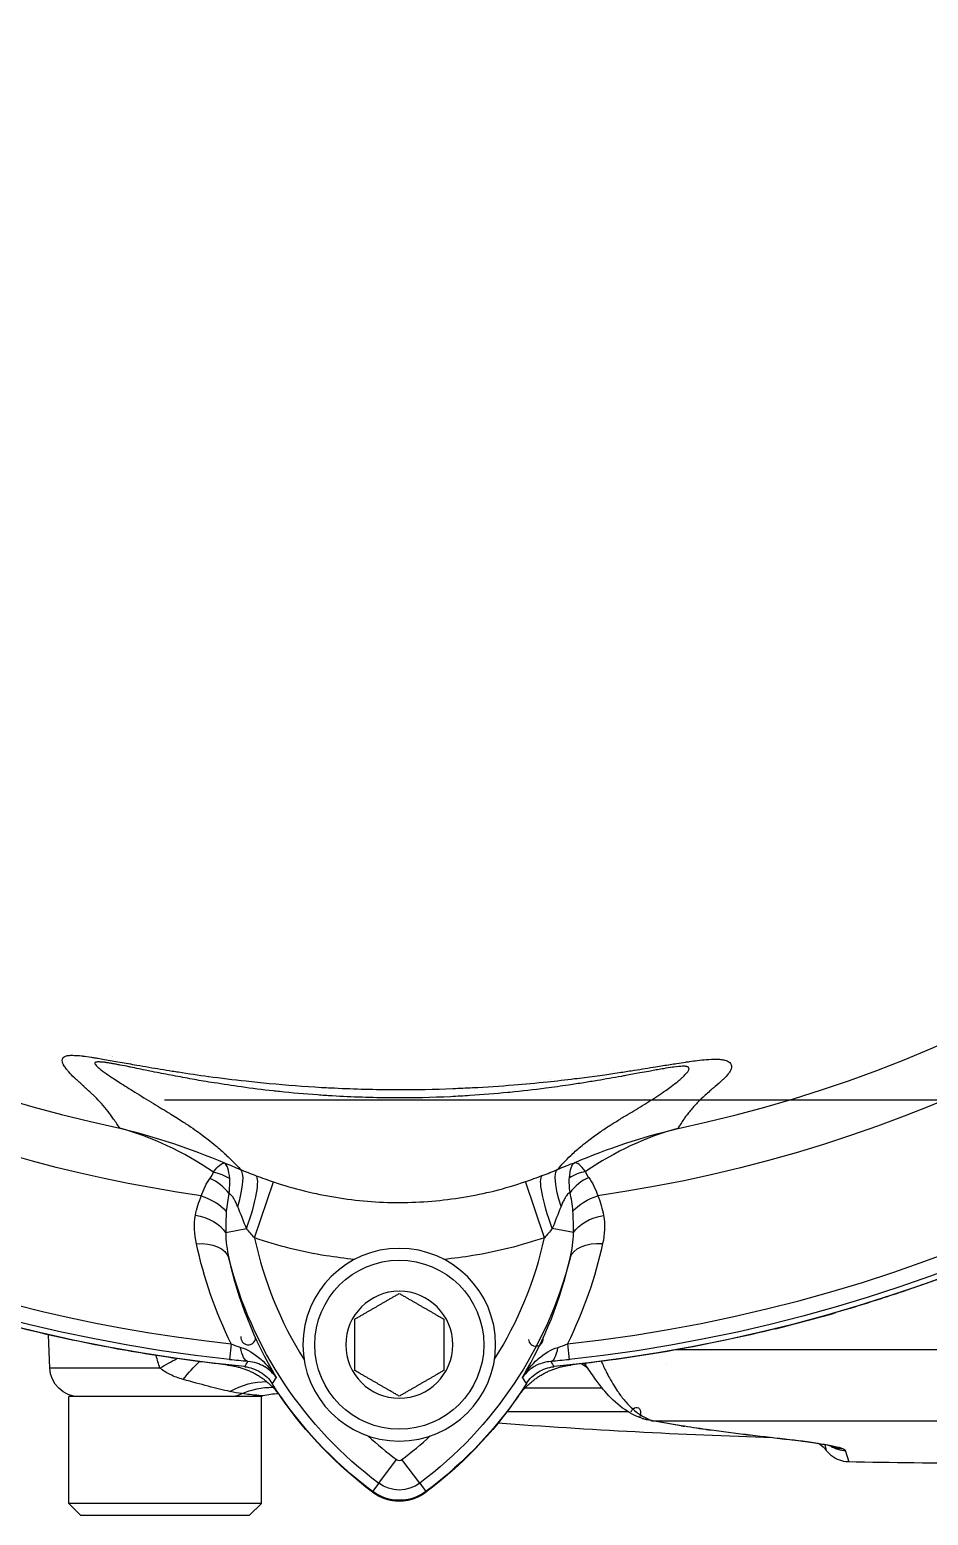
# Model space of a CAD drawing. Header units: millimetres. Extents: x 553637 to 584936, y 5008 to 53898.
# Drawn here: x 559978.5 to 560039.1, y 37616 to 37716.2 of the extents above; entities that cross this region are included whole.
import ezdxf

# ---------------------------------------------------------------- set-up
doc = ezdxf.new("R2010")
doc.units = ezdxf.units.MM
doc.header["$LTSCALE"] = 10
doc.header["$MEASUREMENT"] = 0
doc.layers.add('2', color=2, linetype='Continuous')

msp = doc.modelspace()

# ---------------------------------------------------------------- linework, layer by layer
at = {"layer": '2'}
msp.add_line((560047.56, 37643.99, 9.82), (559987.56, 37643.99, 9.82), dxfattribs=at)
at = {"layer": '2', "extrusion": (-1, 1.31047e-06, 1.33332e-29)}
for p, q in [((559993.65, 37634.69), (559994.92, 37638.47)), ((560013.2, 37634.71), (560011.92, 37638.49)), ((559991.7, 37635.06), (559993.1, 37635.32)), ((560015.16, 37635.05), (560013.73, 37635.32)), ((559979.83, 37625.92), (559979.75, 37628.16)), ((559992.07, 37627.54), (559991.96, 37626.48)), ((560014.75, 37627.54), (560014.87, 37626.48)), ((560066.7, 37627.14), (560022.08, 37627.14)), ((559987.26, 37625.92), (559979.83, 37625.92)), ((559994.11, 37623.99), (559981.11, 37623.99)), ((559981.11, 37616.79), (559981.11, 37623.99)), ((559994.11, 37616.79), (559994.11, 37623.99)), ((560017.12, 37624.55), (560011.87, 37624.55)), ((560010.7, 37622.99), (560018.81, 37622.99)), ((560020.61, 37622.35), (560064.6, 37622.35)), ((560023.94, 37621.81), (560023.94, 37621.81)), ((560032.11, 37620.74), (560032.22, 37620.36)), ((560033.76, 37619.58), (560033.52, 37620.36)), ((560002.03, 37618.15), (560003.23, 37619.75)), ((560004.79, 37618.15), (560003.59, 37619.75)), ((560002.03, 37618.15), (560001.61, 37617.59)), ((560004.79, 37618.15), (560005.2, 37617.59)), ((559994.11, 37616.79), (559981.11, 37616.79)), ((559981.91, 37615.99), (559981.11, 37616.79)), ((559981.91, 37615.99), (559993.31, 37615.99)), ((559993.31, 37615.99), (559994.11, 37616.79))]:
    msp.add_line(p, q, dxfattribs=at)
at = {"layer": '2', "extrusion": (3.3667e-22, 2.56909e-16, -1)}
for radius in [6.5, 3.61]:
    msp.add_circle((-560003.41, 37627.49), radius, dxfattribs=at)
at = {"layer": '2'}
msp.add_circle((560003.41, 37627.49), 5.7, dxfattribs=at)
for centre, radius, start, end in [((560003.41, 37731.49), 91.36, 101.9162, 258.0836), ((560003.41, 37731.49), 91.36, 281.878, 78.1218), ((560003.41, 37731.49), 104.56, 276.2287, 353.7751), ((560003.41, 37731.49), 104.56, 200.1521, 263.7751), ((560018.38, 37640), 25.3, 192.1333, 212.2334), ((559988.29, 37640.15), 25.5, 327.6578, 347.6869), ((560003.41, 37731.48), 106, 283.8639, 286.1361), ((559993.22, 37627.99), 0.5, 174.6504, 354.6504), ((560012.62, 37627.89), 0.5, 185.3547, 5.3547), ((560018.38, 37640), 25.3, 227.5579, 233.2015), ((559988.29, 37640.15), 25.5, 306.8698, 312.457), ((560003.41, 37619.99), 0.3, 233.13, 306.8698)]:
    msp.add_arc(centre, radius, start, end, dxfattribs=at)
at = {"layer": '2', "extrusion": (3.3667e-22, 2.56909e-16, -1)}
for centre, radius, start, end in [((-560003.41, 37731.49), 105.99, 275.6479, 354.351), ((-560003.41, 37731.49), 105.99, 185.6479, 264.351), ((-560003.41, 37731.49), 105.63, 276.2249, 353.7714), ((-560003.41, 37731.49), 105.63, 186.2249, 263.7714), ((-560003.41, 37731.49), 94.9, 188.0915, 261.884), ((-560003.41, 37731.49), 94.9, 278.0915, 341.1672), ((-560018.38, 37640), 27.3, 306.8037, 345.8341), ((-559988.29, 37640.15), 27.5, 194.3449, 233.1302), ((-560029.81, 37632.96), 4.5, 226.9722, 227.1597), ((-560029.81, 37632.96), 4.5, 282.8403, 283.0287), ((-559981.83, 37625.99), 2, 270.0001, 358.0001), ((-560018.38, 37640), 27.99, 306.8053, 327.2755), ((-559988.29, 37640.15), 28.2, 212.7999, 233.1302), ((-560042.61, 38060.63), 439.64, 271.8257, 274.2449), ((-560030.63, 37619.15), 2, 123.9348, 142.5477), ((-560042.61, 38028.58), 409.09, 268.7485, 271.2516), ((-560003.41, 37619.99), 2.3, 233.1302, 306.87), ((-560003.41, 37619.99), 2.99, 233.1302, 306.87)]:
    msp.add_arc(centre, radius, start, end, dxfattribs=at)
for centre, major_axis, ratio, start_param, end_param in [((559990.6, 37637.12), (-2.4, 0.71), 0.810051, 1.446094, 1.924912), ((560015.7, 37635.66), (-1.57, 3.68), 0.221611, -1.156846, -0.052714), ((560014.5, 37635.18), (-1.42, 3.74), 0.168615, -1.467827, -0.059072), ((559989.82, 37635.93), (-2.32, 0.94), 0.6313, 1.41416, 2.250939), ((560017.03, 37635.94), (-2.32, -0.93), 0.631919, 0.889402, 1.723254), ((559989.43, 37634.64), (-2.46, 0.44), 0.64256, 1.548457, 2.609814), ((560017.42, 37634.62), (-2.46, -0.42), 0.642659, 0.526226, 1.587579), ((559989.49, 37632.71), (-2.44, -0.55), 0.617656, 1.799084, 3.097202), ((560017.35, 37632.72), (-2.44, 0.55), 0.61716, 0.044369, 1.340389), ((559993.48, 37629.34), (-0.26, -2.99), 0.275932, 0.036317, 0.800399), ((559987.03, 37625.74), (-4.44, -2.5), 0.008339, 1.627164, 1.888203), ((559989.58, 37623.01), (-2.69, -4.33), 0.359614, 1.852564, 2.200678), ((560000.73, 37625.15), (8.91, -0.97), 0.000014, 3.112108, 3.140353), ((560011.78, 37625.77), (-3.21, -0.35), 0.000022, -3.138682, -3.092637), ((560017.64, 37627.21), (-1.61, -1.19), 0.291561, 0, 0.331121), ((559993.81, 37620.13), (-3.12, -4.04), 0.87386, 2.019779, 2.558638), ((559992.1, 37625.99), (0, -2), 0.776204, 5.827424, 6.283185), ((559994.52, 37619.61), (-2.89, -4.2), 0.943611, 2.147553, 2.583501), ((560013.38, 37635.1), (16.86, -17.51), 0.864578, 1.385326, 1.756266), ((559999.36, 37621.92), (-3.97, 2.09), 0.021488, -0.043382, -0.040792), ((559993.44, 37635.1), (-16.86, -17.51), 0.864578, -1.756266, -1.385326), ((560007.43, 37621.91), (3.99, 2.1), 0.021433, 0.040673, 0.044184), ((560019.33, 37622.78), (-0.159, -0.474), 0.678254, 1.75584, 4.897433), ((560029.88, 37620.58), (-3.64, 0.24), 0.111541, -3.421167, -3.183985), ((560003.92, 37620.33), (-1.86, 2.35), 0.133039, 3.141596, 3.148252)]:
    msp.add_ellipse(centre, major_axis=major_axis, ratio=ratio, start_param=start_param, end_param=end_param, dxfattribs=at)
at = {"layer": '2'}
for centre, major_axis, ratio, start_param, end_param in [((559991.07, 37635.66), (-1.57, -3.68), 0.237822, 1.98859, 3.088358), ((560016.24, 37637.15), (-2.39, -0.72), 0.813327, -1.699688, -1.229841), ((559990.39, 37636.81), (-1.79, 1.74), 0.69597, 4.517015, 5.186106), ((559992.3, 37635.17), (-1.41, -3.74), 0.17634, 1.67724, 3.083531), ((559911.87, 37732.98), (-112.65, 85.87), 0.396405, 2.880715, 2.899209), ((560016.45, 37636.85), (-1.78, -1.76), 0.698392, -2.053067, -1.393924), ((560013.34, 37629.34), (-0.26, 2.99), 0.276748, 3.177919, 3.941499), ((560020.72, 37624.34), (0.34, 1.97), 0.737239, 6.023578, 6.024808), ((560020.44, 37624.41), (-0.64, -1.9), 0.678253, 0, 0.301748), ((560020.72, 37624.34), (0.34, 1.97), 0.737239, 3.141593, 3.298035), ((560022.76, 37623.99), (0.32, 1.97), 0.744152, 3.141593, 3.291138), ((560024.39, 37623.75), (0.27, 1.98), 0.682034, 3.141593, 3.272403), ((560029.63, 37623.11), (0.22, 1.99), 0.687067, 3.141593, 3.256367), ((560033.57, 37622.35), (-1.91, -0.59), 0.997905, 0.717961, 1.251218), ((560033.44, 37622.46), (-0.84, -1.81), 0.98699, 0.028233, 0.418273), ((560002.9, 37620.33), (-1.86, -2.35), 0.133014, 0, 0.006658)]:
    msp.add_ellipse(centre, major_axis=major_axis, ratio=ratio, start_param=start_param, end_param=end_param, dxfattribs=at)
for points, degree, knots in [([(560108.74, 37719.56), (560107.13, 37705.36), (560103.13, 37691.42), (560096.79, 37678.3), (560082.09, 37657.72), (560062.22, 37642.33), (560052.95, 37636.86), (560043.09, 37632.62), (560032.87, 37629.66)], 5, [-0.9996129, -0.9996129, -0.9996129, -0.9996129, -0.9996129, -0.9996129, -0.5, -0.5, -0.5, -0.1279723, -0.1279723, -0.1279723, -0.1279723, -0.1279723, -0.1279723]), ([(559984.55, 37642.1), (559984.42, 37642.3), (559984.29, 37642.5), (559984.14, 37642.71), (559984.08, 37642.8), (559984.02, 37642.88), (559983.95, 37642.97), (559983.89, 37643.05), (559983.82, 37643.14), (559983.76, 37643.23), (559983.62, 37643.4), (559983.47, 37643.58), (559983.31, 37643.76), (559983.27, 37643.8), (559983.23, 37643.84), (559983.2, 37643.88), (559983.07, 37644.03), (559982.93, 37644.17), (559982.77, 37644.32), (559982.76, 37644.33), (559982.74, 37644.35), (559982.72, 37644.37), (559982.55, 37644.53), (559982.36, 37644.7), (559982.17, 37644.87), (559982.16, 37644.88), (559982.15, 37644.89), (559982.14, 37644.9), (559981.96, 37645.06), (559981.78, 37645.23), (559981.61, 37645.39), (559981.57, 37645.42), (559981.53, 37645.46), (559981.49, 37645.49), (559981.35, 37645.63), (559981.22, 37645.76), (559981.11, 37645.89), (559981.06, 37645.95), (559981.01, 37646.01), (559980.96, 37646.07), (559980.89, 37646.16), (559980.83, 37646.25), (559980.78, 37646.33), (559980.78, 37646.34), (559980.78, 37646.35), (559980.77, 37646.35), (559980.73, 37646.43), (559980.7, 37646.51), (559980.68, 37646.58), (559980.67, 37646.64), (559980.67, 37646.7), (559980.68, 37646.75), (559980.68, 37646.77), (559980.69, 37646.78), (559980.7, 37646.79), (559980.72, 37646.84), (559980.75, 37646.88), (559980.8, 37646.91), (559980.83, 37646.93), (559980.86, 37646.94), (559980.9, 37646.96), (559980.96, 37646.98), (559981.04, 37647), (559981.15, 37647.01), (559981.24, 37647.01), (559981.34, 37647.02), (559981.47, 37647.01), (559981.48, 37647.01), (559981.49, 37647.01), (559981.5, 37647.01), (559981.63, 37647.01), (559981.78, 37646.99), (559981.96, 37646.98), (559981.99, 37646.97), (559982.02, 37646.97), (559982.06, 37646.96), (559982.23, 37646.94), (559982.43, 37646.92), (559982.65, 37646.88), (559982.69, 37646.88), (559982.74, 37646.87), (559982.79, 37646.86), (559982.88, 37646.85), (559982.97, 37646.83), (559983.07, 37646.82), (559983.22, 37646.79), (559983.37, 37646.77), (559983.53, 37646.74), (559983.85, 37646.68), (559984.2, 37646.62), (559984.57, 37646.56), (559984.57, 37646.56), (559984.57, 37646.56), (559984.57, 37646.55), (559984.94, 37646.49), (559985.32, 37646.42), (559985.71, 37646.35), (559985.98, 37646.31), (559986.25, 37646.26), (559986.52, 37646.21), (559987.04, 37646.12), (559987.56, 37646.04), (559988.09, 37645.95), (559988.23, 37645.93), (559988.37, 37645.91), (559988.52, 37645.89), (559989.18, 37645.78), (559989.86, 37645.68), (559990.54, 37645.59), (559990.54, 37645.59), (559990.55, 37645.59), (559990.55, 37645.59), (559991.38, 37645.48), (559992.22, 37645.37), (559993.07, 37645.28), (559993.59, 37645.22), (559994.12, 37645.17), (559994.64, 37645.12), (559995.81, 37645.01), (559996.99, 37644.92), (559998.16, 37644.85), (559998.37, 37644.84), (559998.57, 37644.83), (559998.78, 37644.82), (560000.16, 37644.75), (560001.53, 37644.71), (560002.91, 37644.7), (560003.03, 37644.7), (560003.15, 37644.7), (560003.27, 37644.7), (560004.52, 37644.7), (560005.78, 37644.72), (560007.03, 37644.77), (560007.47, 37644.79), (560007.91, 37644.81), (560008.35, 37644.83), (560009.28, 37644.88), (560010.21, 37644.94), (560011.14, 37645.02), (560011.89, 37645.08), (560012.65, 37645.15), (560013.4, 37645.23), (560014.01, 37645.29), (560014.63, 37645.36), (560015.24, 37645.44), (560015.46, 37645.46), (560015.69, 37645.49), (560015.91, 37645.52), (560016.37, 37645.58), (560016.82, 37645.64), (560017.27, 37645.7), (560017.64, 37645.76), (560018.01, 37645.81), (560018.37, 37645.87), (560018.68, 37645.91), (560018.98, 37645.96), (560019.28, 37646.01), (560019.77, 37646.08), (560020.25, 37646.16), (560020.71, 37646.24), (560020.88, 37646.26), (560021.05, 37646.29), (560021.21, 37646.32), (560021.53, 37646.37), (560021.83, 37646.42), (560022.12, 37646.46), (560022.34, 37646.5), (560022.54, 37646.53), (560022.73, 37646.56), (560022.82, 37646.57), (560022.9, 37646.58), (560022.98, 37646.59), (560023.17, 37646.62), (560023.34, 37646.64), (560023.5, 37646.66), (560023.73, 37646.69), (560023.93, 37646.71), (560024.11, 37646.73), (560024.18, 37646.73), (560024.24, 37646.74), (560024.3, 37646.74), (560024.56, 37646.76), (560024.75, 37646.76), (560024.91, 37646.75), (560024.98, 37646.75), (560025.04, 37646.74), (560025.09, 37646.74), (560025.2, 37646.72), (560025.29, 37646.71), (560025.37, 37646.68), (560025.43, 37646.67), (560025.48, 37646.65), (560025.52, 37646.63), (560025.57, 37646.61), (560025.61, 37646.59), (560025.64, 37646.57), (560025.68, 37646.54), (560025.72, 37646.51), (560025.75, 37646.47), (560025.8, 37646.4), (560025.82, 37646.33), (560025.82, 37646.25), (560025.82, 37646.18), (560025.81, 37646.11), (560025.78, 37646.04), (560025.75, 37645.97), (560025.71, 37645.9), (560025.66, 37645.83), (560025.59, 37645.73), (560025.49, 37645.62), (560025.38, 37645.5), (560025.33, 37645.45), (560025.28, 37645.4), (560025.22, 37645.35), (560025.07, 37645.21), (560024.9, 37645.06), (560024.72, 37644.91), (560024.69, 37644.88), (560024.67, 37644.86), (560024.64, 37644.84), (560024.55, 37644.76), (560024.46, 37644.68), (560024.37, 37644.61), (560024.26, 37644.51), (560024.15, 37644.42), (560024.05, 37644.33), (560024.05, 37644.32), (560024.04, 37644.32), (560024.03, 37644.31), (560023.86, 37644.15), (560023.7, 37644), (560023.55, 37643.85), (560023.52, 37643.81), (560023.49, 37643.78), (560023.46, 37643.75), (560023.28, 37643.57), (560023.13, 37643.39), (560022.99, 37643.21), (560022.91, 37643.12), (560022.84, 37643.03), (560022.77, 37642.94), (560022.71, 37642.86), (560022.66, 37642.78), (560022.6, 37642.7), (560022.46, 37642.49), (560022.33, 37642.29), (560022.21, 37642.08)], 3, [0, 0, 0, 0, 0.0073551, 0.0073551, 0.0073551, 0.010394, 0.010394, 0.010394, 0.013396, 0.013396, 0.013396, 0.0194312, 0.0194312, 0.0194312, 0.0207879, 0.0207879, 0.0207879, 0.0254574, 0.0254574, 0.0254574, 0.0259849, 0.0259849, 0.0259849, 0.0311819, 0.0311819, 0.0311819, 0.0314695, 0.0314695, 0.0314695, 0.0363788, 0.0363788, 0.0363788, 0.0374781, 0.0374781, 0.0374781, 0.0415758, 0.0415758, 0.0415758, 0.0435015, 0.0435015, 0.0435015, 0.0465214, 0.0465214, 0.0465214, 0.0467728, 0.0467728, 0.0467728, 0.0495477, 0.0495477, 0.0495477, 0.0519698, 0.0519698, 0.0519698, 0.0525741, 0.0525741, 0.0525741, 0.0545682, 0.0545682, 0.0545682, 0.0555941, 0.0555941, 0.0555941, 0.0571667, 0.0571667, 0.0571667, 0.058466, 0.058466, 0.058466, 0.0585631, 0.0585631, 0.0585631, 0.0597652, 0.0597652, 0.0597652, 0.0599771, 0.0599771, 0.0599771, 0.0610645, 0.0610645, 0.0610645, 0.061284, 0.061284, 0.061284, 0.0617141, 0.0617141, 0.0617141, 0.0623637, 0.0623637, 0.0623637, 0.0636522, 0.0636522, 0.0636522, 0.063663, 0.063663, 0.063663, 0.0649622, 0.0649622, 0.0649622, 0.0658562, 0.0658562, 0.0658562, 0.0675607, 0.0675607, 0.0675607, 0.0680166, 0.0680166, 0.0680166, 0.0701483, 0.0701483, 0.0701483, 0.0701592, 0.0701592, 0.0701592, 0.0727577, 0.0727577, 0.0727577, 0.0743701, 0.0743701, 0.0743701, 0.0779546, 0.0779546, 0.0779546, 0.0785782, 0.0785782, 0.0785782, 0.0827837, 0.0827837, 0.0827837, 0.0831516, 0.0831516, 0.0831516, 0.0869947, 0.0869947, 0.0869947, 0.0883486, 0.0883486, 0.0883486, 0.091215, 0.091215, 0.091215, 0.0935456, 0.0935456, 0.0935456, 0.0954408, 0.0954408, 0.0954408, 0.096144, 0.096144, 0.096144, 0.0975681, 0.0975681, 0.0975681, 0.0987425, 0.0987425, 0.0987425, 0.0997244, 0.0997244, 0.0997244, 0.101341, 0.101341, 0.101341, 0.1019302, 0.1019302, 0.1019302, 0.1030834, 0.1030834, 0.1030834, 0.1039395, 0.1039395, 0.1039395, 0.1043182, 0.1043182, 0.1043182, 0.1052388, 0.1052388, 0.1052388, 0.106538, 0.106538, 0.106538, 0.1070452, 0.1070452, 0.1070452, 0.1091365, 0.1091365, 0.1091365, 0.1100122, 0.1100122, 0.1100122, 0.111735, 0.111735, 0.111735, 0.1130497, 0.1130497, 0.1130497, 0.1143335, 0.1143335, 0.1143335, 0.1161082, 0.1161082, 0.1161082, 0.1195304, 0.1195304, 0.1195304, 0.1222454, 0.1222454, 0.1222454, 0.1247274, 0.1247274, 0.1247274, 0.1283459, 0.1283459, 0.1283459, 0.1299244, 0.1299244, 0.1299244, 0.1344207, 0.1344207, 0.1344207, 0.1351214, 0.1351214, 0.1351214, 0.137456, 0.137456, 0.137456, 0.1403183, 0.1403183, 0.1403183, 0.1404934, 0.1404934, 0.1404934, 0.1455153, 0.1455153, 0.1455153, 0.1465796, 0.1465796, 0.1465796, 0.1526784, 0.1526784, 0.1526784, 0.1559093, 0.1559093, 0.1559093, 0.158787, 0.158787, 0.158787, 0.1663032, 0.1663032, 0.1663032, 0.1663032]), ([(560014.09, 37639.31), (560014.35, 37639.62), (560014.64, 37639.93), (560014.98, 37640.26), (560015, 37640.28), (560015.02, 37640.29), (560015.04, 37640.31), (560015.25, 37640.51), (560015.48, 37640.71), (560015.74, 37640.92), (560015.88, 37641.04), (560016.04, 37641.16), (560016.2, 37641.29), (560016.32, 37641.38), (560016.45, 37641.48), (560016.59, 37641.58), (560016.71, 37641.67), (560016.84, 37641.76), (560016.97, 37641.85), (560017.18, 37641.99), (560017.4, 37642.14), (560017.63, 37642.29), (560017.72, 37642.34), (560017.8, 37642.4), (560017.89, 37642.45), (560018, 37642.52), (560018.12, 37642.59), (560018.23, 37642.67), (560018.44, 37642.79), (560018.65, 37642.92), (560018.87, 37643.05), (560018.9, 37643.07), (560018.93, 37643.09), (560018.96, 37643.1), (560019.33, 37643.33), (560019.73, 37643.57), (560020.12, 37643.81), (560020.14, 37643.82), (560020.16, 37643.83), (560020.18, 37643.85), (560020.54, 37644.07), (560020.91, 37644.31), (560021.24, 37644.54), (560021.29, 37644.57), (560021.34, 37644.61), (560021.39, 37644.64), (560021.51, 37644.73), (560021.63, 37644.82), (560021.75, 37644.9), (560021.91, 37645.02), (560022.06, 37645.14), (560022.2, 37645.25), (560022.27, 37645.31), (560022.33, 37645.37), (560022.4, 37645.42), (560022.46, 37645.48), (560022.53, 37645.53), (560022.58, 37645.59), (560022.65, 37645.65), (560022.71, 37645.72), (560022.77, 37645.78), (560022.8, 37645.82), (560022.84, 37645.86), (560022.87, 37645.9), (560022.91, 37645.96), (560022.94, 37646.02), (560022.95, 37646.08), (560022.96, 37646.1), (560022.96, 37646.13), (560022.95, 37646.15), (560022.94, 37646.17), (560022.93, 37646.19), (560022.91, 37646.2), (560022.9, 37646.22), (560022.87, 37646.23), (560022.84, 37646.24), (560022.82, 37646.25), (560022.8, 37646.25), (560022.77, 37646.26), (560022.75, 37646.26), (560022.73, 37646.26), (560022.71, 37646.26), (560022.69, 37646.27), (560022.66, 37646.27), (560022.63, 37646.27), (560022.59, 37646.27), (560022.56, 37646.27), (560022.52, 37646.27), (560022.37, 37646.27), (560022.18, 37646.25), (560021.93, 37646.22), (560021.9, 37646.21), (560021.88, 37646.21), (560021.85, 37646.21), (560021.67, 37646.18), (560021.46, 37646.15), (560021.24, 37646.11), (560021.11, 37646.09), (560020.97, 37646.07), (560020.83, 37646.04), (560020.71, 37646.02), (560020.58, 37646), (560020.45, 37645.97), (560020.38, 37645.96), (560020.32, 37645.95), (560020.25, 37645.93), (560020.05, 37645.9), (560019.84, 37645.86), (560019.64, 37645.82), (560019.32, 37645.76), (560019, 37645.7), (560018.68, 37645.65), (560018.59, 37645.63), (560018.49, 37645.61), (560018.39, 37645.59), (560017.86, 37645.5), (560017.32, 37645.4), (560016.78, 37645.31), (560016.47, 37645.26), (560016.16, 37645.21), (560015.85, 37645.16), (560015.51, 37645.11), (560015.17, 37645.05), (560014.83, 37645), (560014.32, 37644.93), (560013.81, 37644.86), (560013.3, 37644.79), (560012.49, 37644.69), (560011.68, 37644.59), (560010.87, 37644.51), (560010.83, 37644.51), (560010.78, 37644.51), (560010.74, 37644.5), (560009.89, 37644.42), (560009.03, 37644.35), (560008.18, 37644.29), (560007.75, 37644.27), (560007.32, 37644.24), (560006.89, 37644.22), (560005.61, 37644.16), (560004.33, 37644.13), (560003.04, 37644.14), (560002.99, 37644.14), (560002.95, 37644.14), (560002.9, 37644.14), (560001.56, 37644.15), (560000.23, 37644.19), (559998.89, 37644.27), (559998.56, 37644.29), (559998.23, 37644.31), (559997.89, 37644.34), (559997.04, 37644.4), (559996.18, 37644.47), (559995.32, 37644.57), (559995.18, 37644.58), (559995.03, 37644.6), (559994.89, 37644.61), (559994.17, 37644.69), (559993.47, 37644.78), (559992.76, 37644.88), (559992.14, 37644.97), (559991.53, 37645.06), (559990.92, 37645.16), (559990.68, 37645.19), (559990.44, 37645.23), (559990.2, 37645.27), (559989.79, 37645.34), (559989.38, 37645.42), (559988.97, 37645.49), (559988.53, 37645.57), (559988.1, 37645.65), (559987.67, 37645.73), (559987.47, 37645.77), (559987.27, 37645.81), (559987.07, 37645.85), (559986.85, 37645.9), (559986.63, 37645.94), (559986.41, 37645.98), (559986.03, 37646.06), (559985.64, 37646.14), (559985.27, 37646.22), (559985.23, 37646.22), (559985.2, 37646.23), (559985.17, 37646.24), (559984.97, 37646.28), (559984.77, 37646.32), (559984.58, 37646.35), (559984.48, 37646.37), (559984.39, 37646.39), (559984.3, 37646.41), (559984.21, 37646.42), (559984.12, 37646.44), (559984.04, 37646.45), (559983.95, 37646.47), (559983.87, 37646.48), (559983.8, 37646.5), (559983.78, 37646.5), (559983.77, 37646.5), (559983.75, 37646.5), (559983.67, 37646.52), (559983.59, 37646.53), (559983.52, 37646.54), (559983.42, 37646.55), (559983.33, 37646.56), (559983.25, 37646.56), (559983.25, 37646.56), (559983.24, 37646.56), (559983.24, 37646.56), (559983.2, 37646.57), (559983.16, 37646.57), (559983.13, 37646.57), (559983.1, 37646.57), (559983.08, 37646.57), (559983.06, 37646.57), (559983.01, 37646.56), (559982.98, 37646.56), (559982.95, 37646.55), (559982.94, 37646.55), (559982.93, 37646.54), (559982.92, 37646.54), (559982.87, 37646.52), (559982.87, 37646.48), (559982.88, 37646.44), (559982.89, 37646.4), (559982.92, 37646.37), (559982.96, 37646.33), (559983.01, 37646.27), (559983.08, 37646.2), (559983.16, 37646.14), (559983.22, 37646.08), (559983.29, 37646.03), (559983.37, 37645.97), (559983.45, 37645.91), (559983.54, 37645.85), (559983.64, 37645.78), (559983.74, 37645.71), (559983.84, 37645.64), (559983.95, 37645.56), (559984.03, 37645.51), (559984.11, 37645.46), (559984.2, 37645.4), (559984.33, 37645.31), (559984.47, 37645.22), (559984.61, 37645.13), (559984.67, 37645.09), (559984.73, 37645.05), (559984.8, 37645.02), (559984.96, 37644.91), (559985.13, 37644.8), (559985.3, 37644.7), (559985.34, 37644.67), (559985.37, 37644.65), (559985.41, 37644.63), (559985.82, 37644.37), (559986.24, 37644.12), (559986.64, 37643.87), (559986.66, 37643.86), (559986.67, 37643.86), (559986.68, 37643.85), (559987.07, 37643.61), (559987.45, 37643.38), (559987.81, 37643.16), (559987.87, 37643.12), (559987.93, 37643.08), (559988, 37643.04), (559988.3, 37642.86), (559988.58, 37642.68), (559988.85, 37642.51), (559988.96, 37642.43), (559989.07, 37642.36), (559989.18, 37642.29), (559989.38, 37642.15), (559989.57, 37642.02), (559989.74, 37641.9), (559989.9, 37641.79), (559990.04, 37641.69), (559990.18, 37641.58), (559990.29, 37641.5), (559990.41, 37641.41), (559990.51, 37641.33), (559990.69, 37641.19), (559990.85, 37641.06), (559991.01, 37640.93), (559991.26, 37640.72), (559991.49, 37640.52), (559991.7, 37640.32), (559991.71, 37640.31), (559991.73, 37640.29), (559991.74, 37640.28), (559992.1, 37639.94), (559992.4, 37639.63), (559992.69, 37639.32)], 3, [0.0018479, 0.0018479, 0.0018479, 0.0018479, 0.0121133, 0.0121133, 0.0121133, 0.0127031, 0.0127031, 0.0127031, 0.0188736, 0.0188736, 0.0188736, 0.0223787, 0.0223787, 0.0223787, 0.0250709, 0.0250709, 0.0250709, 0.0275114, 0.0275114, 0.0275114, 0.0312918, 0.0312918, 0.0312918, 0.0326441, 0.0326441, 0.0326441, 0.0343812, 0.0343812, 0.0343812, 0.0373916, 0.0373916, 0.0373916, 0.0377768, 0.0377768, 0.0377768, 0.0429096, 0.0429096, 0.0429096, 0.0431809, 0.0431809, 0.0431809, 0.0480423, 0.0480423, 0.0480423, 0.0487612, 0.0487612, 0.0487612, 0.0506086, 0.0506086, 0.0506086, 0.053175, 0.053175, 0.053175, 0.0544226, 0.0544226, 0.0544226, 0.0557413, 0.0557413, 0.0557413, 0.0572514, 0.0572514, 0.0572514, 0.0583077, 0.0583077, 0.0583077, 0.060004, 0.060004, 0.060004, 0.060874, 0.060874, 0.060874, 0.0615156, 0.0615156, 0.0615156, 0.0621572, 0.0621572, 0.0621572, 0.0625398, 0.0625398, 0.0625398, 0.0627988, 0.0627988, 0.0627988, 0.0631196, 0.0631196, 0.0631196, 0.0634404, 0.0634404, 0.0634404, 0.0646123, 0.0646123, 0.0646123, 0.0647236, 0.0647236, 0.0647236, 0.0655306, 0.0655306, 0.0655306, 0.0660067, 0.0660067, 0.0660067, 0.0664281, 0.0664281, 0.0664281, 0.0666483, 0.0666483, 0.0666483, 0.0672899, 0.0672899, 0.0672899, 0.068274, 0.068274, 0.068274, 0.0685731, 0.0685731, 0.0685731, 0.0701996, 0.0701996, 0.0701996, 0.0711395, 0.0711395, 0.0711395, 0.0721654, 0.0721654, 0.0721654, 0.0737058, 0.0737058, 0.0737058, 0.0761381, 0.0761381, 0.0761381, 0.0762722, 0.0762722, 0.0762722, 0.0788385, 0.0788385, 0.0788385, 0.0801259, 0.0801259, 0.0801259, 0.0839712, 0.0839712, 0.0839712, 0.0841163, 0.0841163, 0.0841163, 0.08811, 0.08811, 0.08811, 0.0891039, 0.0891039, 0.0891039, 0.0916703, 0.0916703, 0.0916703, 0.0921058, 0.0921058, 0.0921058, 0.0942366, 0.0942366, 0.0942366, 0.0960856, 0.0960856, 0.0960856, 0.096803, 0.096803, 0.096803, 0.098052, 0.098052, 0.098052, 0.0993693, 0.0993693, 0.0993693, 0.0999837, 0.0999837, 0.0999837, 0.1006525, 0.1006525, 0.1006525, 0.1018379, 0.1018379, 0.1018379, 0.1019357, 0.1019357, 0.1019357, 0.1025773, 0.1025773, 0.1025773, 0.1028981, 0.1028981, 0.1028981, 0.1032189, 0.1032189, 0.1032189, 0.1035397, 0.1035397, 0.1035397, 0.1036043, 0.1036043, 0.1036043, 0.1039607, 0.1039607, 0.1039607, 0.1045021, 0.1045021, 0.1045021, 0.1045384, 0.1045384, 0.1045384, 0.1048228, 0.1048228, 0.1048228, 0.1050634, 0.1050634, 0.1050634, 0.1056024, 0.1056024, 0.1056024, 0.1057852, 0.1057852, 0.1057852, 0.1070684, 0.1070684, 0.1070684, 0.1081086, 0.1081086, 0.1081086, 0.1096348, 0.1096348, 0.1096348, 0.1108505, 0.1108505, 0.1108505, 0.1122011, 0.1122011, 0.1122011, 0.1136876, 0.1136876, 0.1136876, 0.1147675, 0.1147675, 0.1147675, 0.1165575, 0.1165575, 0.1165575, 0.1173338, 0.1173338, 0.1173338, 0.119428, 0.119428, 0.119428, 0.1199002, 0.1199002, 0.1199002, 0.1250329, 0.1250329, 0.1250329, 0.1251685, 0.1251685, 0.1251685, 0.1301656, 0.1301656, 0.1301656, 0.1310495, 0.1310495, 0.1310495, 0.1352983, 0.1352983, 0.1352983, 0.1371139, 0.1371139, 0.1371139, 0.140431, 0.140431, 0.140431, 0.1432311, 0.1432311, 0.1432311, 0.1455637, 0.1455637, 0.1455637, 0.1493238, 0.1493238, 0.1493238, 0.1553941, 0.1553941, 0.1553941, 0.1558291, 0.1558291, 0.1558291, 0.1660946, 0.1660946, 0.1660946, 0.1660946]), ([(560014.09, 37639.31), (560014.28, 37639.4), (560014.47, 37639.47), (560014.66, 37639.55), (560014.85, 37639.63), (560015.04, 37639.7), (560015.22, 37639.77)], 3, [0.000000252, 0.000000252, 0.000000252, 0.000000252, 0.000637184, 0.000637184, 0.000637184, 0.001274368, 0.001274368, 0.001274368, 0.001274368]), ([(559992.51, 37636.81), (559992.44, 37636.98), (559992.37, 37637.14), (559992.28, 37637.3), (559992.26, 37637.34), (559992.23, 37637.38), (559992.21, 37637.42), (559992.19, 37637.45), (559992.17, 37637.48), (559992.14, 37637.5), (559992.08, 37637.58), (559992.01, 37637.65), (559991.93, 37637.7)], 3, [0, 0, 0, 0, 0.00054576, 0.00054576, 0.00054576, 0.0006822, 0.0006822, 0.0006822, 0.00078453, 0.00078453, 0.00078453, 0.00109152, 0.00109152, 0.00109152, 0.00109152]), ([(560014.93, 37637.76), (560014.85, 37637.72), (560014.78, 37637.66), (560014.72, 37637.58), (560014.71, 37637.56), (560014.69, 37637.54), (560014.68, 37637.52), (560014.67, 37637.51), (560014.66, 37637.49), (560014.65, 37637.48), (560014.62, 37637.43), (560014.59, 37637.38), (560014.56, 37637.34), (560014.51, 37637.25), (560014.47, 37637.16), (560014.43, 37637.08), (560014.39, 37636.99), (560014.36, 37636.91), (560014.32, 37636.82)], 3, [0, 0, 0, 0, 0.000289335, 0.000289335, 0.000289335, 0.000361669, 0.000361669, 0.000361669, 0.000415919, 0.000415919, 0.000415919, 0.00057867, 0.00057867, 0.00057867, 0.000868006, 0.000868006, 0.000868006, 0.001157341, 0.001157341, 0.001157341, 0.001157341]), ([(560000.39, 37633.24), (559999.75, 37633.31), (559999.1, 37633.39), (559998.47, 37633.49), (559996.84, 37633.76), (559995.23, 37634.15), (559993.65, 37634.69)], 3, [0.012923948, 0.012923948, 0.012923948, 0.012923948, 0.014856193, 0.014856193, 0.014856193, 0.019798721, 0.019798721, 0.019798721, 0.019798721]), ([(560013.2, 37634.71), (560011.62, 37634.17), (560010.01, 37633.77), (560008.38, 37633.5), (560007.73, 37633.4), (560007.08, 37633.31), (560006.42, 37633.24)], 3, [0, 0, 0, 0, 0.004955566, 0.004955566, 0.004955566, 0.006928103, 0.006928103, 0.006928103, 0.006928103]), ([(560028.81, 37628.57), (560026.54, 37628.01), (560024.24, 37627.53), (560019.64, 37626.71), (560017.32, 37626.38), (560014.99, 37626.12)], 3, [0.000001, 0.000001, 0.000001, 0.000001, 0.702175, 0.702175, 1.40435, 1.40435, 1.40435, 1.40435]), ([(559992.71, 37627.31), (559993.2, 37627.17), (559993.63, 37626.89), (559994.01, 37626.56), (559994.04, 37626.54), (559994.06, 37626.53), (559994.08, 37626.51), (559994.48, 37626.15), (559994.82, 37625.73), (559995.11, 37625.28)], 3, [0, 0, 0, 0, 0.001518095, 0.001518095, 0.001518095, 0.001601822, 0.001601822, 0.001601822, 0.003203644, 0.003203644, 0.003203644, 0.003203644]), ([(560011.72, 37625.29), (560012, 37625.73), (560012.35, 37626.15), (560012.75, 37626.51), (560012.77, 37626.53), (560012.79, 37626.55), (560012.81, 37626.56), (560013.19, 37626.89), (560013.62, 37627.17), (560014.12, 37627.31)], 3, [0, 0, 0, 0, 0.00160022, 0.00160022, 0.00160022, 0.001683551, 0.001683551, 0.001683551, 0.003200441, 0.003200441, 0.003200441, 0.003200441]), ([(559992.98, 37626.01), (559993.16, 37625.99), (559993.34, 37625.95), (559993.7, 37625.83), (559993.87, 37625.75), (559994.2, 37625.55), (559994.35, 37625.44), (559994.62, 37625.17), (559994.73, 37625.03), (559994.83, 37624.87)], 3, [0, 0, 0, 0, 0.0556198, 0.0556198, 0.1126851, 0.1126851, 0.1697507, 0.1697507, 0.2253703, 0.2253703, 0.2253703, 0.2253703]), ([(559995.11, 37625.28), (559994.91, 37625.56), (559994.66, 37625.81), (559994.34, 37626), (559994.33, 37626), (559994.31, 37626.01), (559994.3, 37626.02), (559993.99, 37626.2), (559993.62, 37626.33), (559993.19, 37626.36)], 3, [0, 0, 0, 0, 0.001607954, 0.001607954, 0.001607954, 0.001677327, 0.001677327, 0.001677327, 0.003215958, 0.003215958, 0.003215958, 0.003215958]), ([(560013.63, 37626.36), (560013.29, 37626.33), (560012.99, 37626.25), (560012.73, 37626.13), (560012.66, 37626.1), (560012.59, 37626.06), (560012.52, 37626.02), (560012.39, 37625.94), (560012.27, 37625.86), (560012.15, 37625.76), (560011.98, 37625.62), (560011.84, 37625.46), (560011.72, 37625.29)], 3, [0, 0, 0, 0, 0.001201353, 0.001201353, 0.001201353, 0.00153948, 0.00153948, 0.00153948, 0.002207001, 0.002207001, 0.002207001, 0.003212598, 0.003212598, 0.003212598, 0.003212598]), ([(560011.99, 37624.87), (560012.09, 37625.03), (560012.21, 37625.17), (560012.47, 37625.44), (560012.62, 37625.55), (560012.95, 37625.75), (560013.12, 37625.83), (560013.48, 37625.95), (560013.66, 37625.99), (560013.84, 37626.01)], 3, [0, 0, 0, 0, 0.0555392, 0.0555392, 0.112518, 0.112518, 0.1694965, 0.1694965, 0.225036, 0.225036, 0.225036, 0.225036]), ([(560019.81, 37622.51), (560019.34, 37622.67), (560018.89, 37622.92), (560018.04, 37623.54), (560017.64, 37623.93), (560017.07, 37624.6), (560016.88, 37624.85), (560016.47, 37625.41), (560016.25, 37625.73), (560016.04, 37626.02)], 3, [0, 0, 0, 0, 1.645496, 1.645496, 3.373753, 3.373753, 4.311571, 4.311571, 5.453241, 5.453241, 5.453241, 5.453241]), ([(560017.03, 37626.36), (560017.14, 37626.14), (560017.25, 37625.91), (560017.36, 37625.68), (560017.44, 37625.54), (560017.51, 37625.39), (560017.59, 37625.25), (560017.69, 37625.07), (560017.8, 37624.89), (560017.9, 37624.72), (560017.99, 37624.57), (560018.09, 37624.42), (560018.19, 37624.28), (560018.2, 37624.26), (560018.22, 37624.24), (560018.23, 37624.22), (560018.38, 37624.01), (560018.53, 37623.81), (560018.69, 37623.63), (560018.85, 37623.46), (560019, 37623.3), (560019.16, 37623.16), (560019.5, 37622.85), (560019.86, 37622.61), (560020.22, 37622.47)], 3, [0.000864505, 0.000864505, 0.000864505, 0.000864505, 0.001621557, 0.001621557, 0.001621557, 0.002117854, 0.002117854, 0.002117854, 0.002753211, 0.002753211, 0.002753211, 0.003311323, 0.003311323, 0.003311323, 0.003388567, 0.003388567, 0.003388567, 0.004235709, 0.004235709, 0.004235709, 0.005037337, 0.005037337, 0.005037337, 0.006777134, 0.006777134, 0.006777134, 0.006777134]), ([(559988.84, 37625.15), (559988.53, 37625.23), (559988.23, 37625.34), (559987.95, 37625.48), (559987.7, 37625.6), (559987.47, 37625.74), (559987.26, 37625.92)], 3, [0, 0, 0, 0, 0.000974228, 0.000974228, 0.000974228, 0.001788841, 0.001788841, 0.001788841, 0.001788841]), ([(559991.98, 37624.34), (559991.55, 37624.43), (559991.06, 37624.55), (559990.51, 37624.69), (559989.99, 37624.83), (559989.43, 37624.98), (559988.84, 37625.15)], 3, [0.001410255, 0.001410255, 0.001410255, 0.001410255, 0.003454459, 0.003454459, 0.003454459, 0.005374946, 0.005374946, 0.005374946, 0.005374946]), ([(559993.83, 37624.07), (559994.06, 37624.05), (559994.21, 37624.04), (559994.21, 37624.04), (559994.21, 37624.04), (559994.21, 37624.04), (559994.21, 37624.04), (559994.21, 37624.04), (559994.05, 37624.05), (559993.79, 37624.08), (559993.53, 37624.1), (559993.17, 37624.14), (559992.78, 37624.19)], 3, [0.002367471, 0.002367471, 0.002367471, 0.002367471, 0.004473789, 0.004473789, 0.004473789, 0.004487884, 0.004487884, 0.004487884, 0.006710684, 0.006710684, 0.006710684, 0.008947578, 0.008947578, 0.008947578, 0.008947578]), ([(560031.74, 37620.81), (560031.43, 37620.86), (560031.05, 37620.92), (560030.25, 37621.02), (560029.84, 37621.07), (560029.41, 37621.12)], 3, [4.247378, 4.247378, 4.247378, 4.247378, 6.401454, 6.401454, 8.226976, 8.226976, 8.226976, 8.226976]), ([(560032.65, 37620.62), (560032.65, 37620.62), (560032.65, 37620.62), (560032.65, 37620.62), (560032.6, 37620.64), (560032.41, 37620.68), (560032.21, 37620.73), (560031.61, 37620.83), (560031.15, 37620.9), (560030.25, 37621.02), (560029.85, 37621.07), (560029.41, 37621.12)], 3, [0.699446, 0.699446, 0.699446, 0.699446, 0.802012, 0.802012, 1.856831, 1.856831, 3.721049, 3.721049, 6.39404, 6.39404, 8.227173, 8.227173, 8.227173, 8.227173]), ([(560033.68, 37619.59), (560033.49, 37619.6), (560033.31, 37619.63), (560032.93, 37619.77), (560032.74, 37619.87), (560032.44, 37620.11), (560032.32, 37620.23), (560032.22, 37620.36)], 3, [0.07726, 0.07726, 0.07726, 0.07726, 0.642678, 0.642678, 1.273988, 1.273988, 1.784202, 1.784202, 1.784202, 1.784202]), ([(560005.21, 37617.54), (560004.9, 37617.31), (560004.55, 37617.12), (560004.18, 37617), (560003.41, 37616.88), (560002.64, 37617), (560002.26, 37617.12), (560001.92, 37617.31), (560001.61, 37617.54)], 5, [0.26908, 0.26908, 0.26908, 0.26908, 0.26908, 0.26908, 0.5, 0.5, 0.5, 0.7316051, 0.7316051, 0.7316051, 0.7316051, 0.7316051, 0.7316051])]:
    msp.add_open_spline(points, degree=degree, knots=knots, dxfattribs=at)
for points, degree in [([(559991.82, 37626.12), (559971.57, 37628.35), (559951.84, 37635.44), (559934.22, 37647.24), (559920.16, 37662.78), (559910.38, 37680.67)], 5), ([(559983.38, 37647.1), (559983.38, 37647.1), (559983.38, 37647.1), (559983.38, 37647.1)], 3), ([(559983.35, 37646.55), (559983.35, 37646.56), (559983.35, 37646.56), (559983.35, 37646.56)], 3), ([(559983.87, 37646.99), (559983.87, 37646.99), (559983.87, 37646.99), (559983.87, 37646.99)], 3), ([(559984.05, 37646.95), (559984.05, 37646.95), (559984.05, 37646.95), (559984.05, 37646.95)], 3), ([(559984.07, 37646.94), (559984.07, 37646.94), (559984.07, 37646.94), (559984.07, 37646.94)], 3), ([(559984.07, 37646.45), (559984.07, 37646.45), (559984.07, 37646.45), (559984.08, 37646.45)], 3), ([(559984.44, 37646.38), (559984.44, 37646.38), (559984.44, 37646.38), (559984.44, 37646.38)], 3), ([(559984.61, 37646.35), (559984.61, 37646.35), (559984.61, 37646.35), (559984.61, 37646.35)], 3), ([(559984.63, 37646.34), (559984.63, 37646.34), (559984.63, 37646.34), (559984.63, 37646.34)], 3), ([(559985.27, 37646.68), (559985.27, 37646.68), (559985.27, 37646.68), (559985.27, 37646.68)], 3), ([(559985.58, 37646.38), (559985.58, 37646.38), (559985.58, 37646.38), (559985.58, 37646.38)], 3), ([(559985.84, 37646.1), (559985.84, 37646.1), (559985.84, 37646.1), (559985.84, 37646.1)], 3), ([(559986.82, 37646.16), (559986.82, 37646.16), (559986.82, 37646.16), (559986.82, 37646.16)], 3), ([(559987.06, 37645.85), (559987.06, 37645.85), (559987.06, 37645.85), (559987.06, 37645.85)], 3), ([(559991.04, 37645.64), (559991.04, 37645.64), (559991.04, 37645.64), (559991.04, 37645.64)], 3), ([(559991.09, 37645.52), (559991.09, 37645.52), (559991.09, 37645.52), (559991.09, 37645.52)], 3), ([(559992.15, 37645.49), (559992.15, 37645.49), (559992.15, 37645.49), (559992.15, 37645.49)], 3), ([(559992.19, 37645.38), (559992.19, 37645.38), (559992.19, 37645.38), (559992.19, 37645.38)], 3), ([(559996.11, 37645.07), (559996.11, 37645.07), (559996.11, 37645.07), (559996.11, 37645.07)], 3), ([(560012.01, 37645.19), (560012.01, 37645.19), (560012.01, 37645.19), (560012.01, 37645.19)], 3), ([(560012.01, 37645.09), (560012.01, 37645.09), (560012.01, 37645.09), (560012.01, 37645.09)], 3), ([(560012.64, 37645.25), (560012.64, 37645.25), (560012.64, 37645.25), (560012.64, 37645.25)], 3), ([(560012.65, 37645.25), (560012.65, 37645.25), (560012.65, 37645.25), (560012.65, 37645.25)], 3), ([(560012.65, 37645.15), (560012.65, 37645.15), (560012.65, 37645.15), (560012.65, 37645.15)], 3), ([(560012.66, 37645.15), (560012.66, 37645.15), (560012.66, 37645.15), (560012.66, 37645.15)], 3), ([(560013.64, 37645.36), (560013.64, 37645.36), (560013.64, 37645.36), (560013.64, 37645.36)], 3), ([(560013.65, 37645.25), (560013.65, 37645.25), (560013.65, 37645.25), (560013.65, 37645.25)], 3), ([(560016.48, 37645.75), (560016.48, 37645.75), (560016.48, 37645.75), (560016.48, 37645.75)], 3), ([(560016.48, 37645.6), (560016.48, 37645.6), (560016.48, 37645.6), (560016.48, 37645.6)], 3), ([(560017.86, 37645.97), (560017.86, 37645.97), (560017.86, 37645.97), (560017.86, 37645.97)], 3), ([(560017.86, 37645.79), (560017.86, 37645.79), (560017.86, 37645.79), (560017.86, 37645.79)], 3), ([(560017.87, 37645.5), (560017.87, 37645.5), (560017.87, 37645.5), (560017.87, 37645.5)], 3), ([(559996.13, 37644.99), (559996.13, 37644.99), (559996.13, 37644.99), (559996.13, 37644.99)], 3), ([(559998.42, 37644.9), (559998.42, 37644.9), (559998.42, 37644.9), (559998.42, 37644.9)], 3), ([(559998.45, 37644.84), (559998.45, 37644.84), (559998.45, 37644.84), (559998.45, 37644.84)], 3), ([(559984.55, 37642.1), (559986.94, 37641.52), (559989.3, 37640.74), (559991.62, 37639.75)], 3), ([(559990.87, 37639.13), (559988.83, 37640.51), (559986.72, 37641.51), (559984.55, 37642.1)], 3), ([(560015.22, 37639.77), (560017.51, 37640.75), (560019.84, 37641.51), (560022.21, 37642.08)], 3), ([(560022.21, 37642.08), (560020.06, 37641.5), (560017.98, 37640.53), (560015.97, 37639.17)], 3), ([(559987.41, 37641.07), (559987.41, 37641.07), (559987.41, 37641.07), (559987.41, 37641.07)], 3), ([(559988.2, 37640.7), (559988.2, 37640.7), (559988.2, 37640.7), (559988.2, 37640.7), (559988.2, 37640.7)], 4), ([(559988.5, 37640.55), (559988.5, 37640.55), (559988.5, 37640.55), (559988.5, 37640.55)], 3), ([(559988.54, 37640.53), (559988.54, 37640.53), (559988.54, 37640.53), (559988.54, 37640.53)], 3), ([(559990.65, 37638.72), (559990.75, 37638.86), (559990.83, 37638.99), (559990.87, 37639.13)], 3), ([(559990.87, 37639.13), (559991.18, 37639.56), (559991.44, 37639.77), (559991.62, 37639.75)], 3), ([(559991.09, 37639.4), (559991.09, 37639.4), (559991.09, 37639.4), (559991.09, 37639.4)], 3), ([(559991.62, 37639.75), (559991.97, 37639.61), (559992.32, 37639.47), (559992.68, 37639.32)], 3), ([(559991.97, 37638.69), (559991.92, 37639.26), (559991.79, 37639.63), (559991.62, 37639.75)], 3), ([(559992.12, 37639.55), (559992.12, 37639.55), (559992.12, 37639.55), (559992.12, 37639.55)], 3), ([(559992.69, 37639.32), (559993.03, 37639.17), (559993.39, 37639.02), (559993.75, 37638.89)], 3), ([(560013.05, 37638.9), (560013.4, 37639.03), (560013.75, 37639.17), (560014.09, 37639.31)], 3), ([(560014.89, 37638.74), (560014.94, 37639.3), (560015.05, 37639.66), (560015.22, 37639.77)], 3), ([(560015.97, 37639.17), (560015.66, 37639.59), (560015.4, 37639.8), (560015.22, 37639.77)], 3), ([(560015.97, 37639.17), (560016, 37639.03), (560016.09, 37638.9), (560016.19, 37638.76)], 3), ([(559990.05, 37637.53), (559990.2, 37637.98), (559990.4, 37638.38), (559990.65, 37638.72)], 3), ([(559990.53, 37638.55), (559990.53, 37638.55), (559990.53, 37638.55), (559990.53, 37638.55)], 3), ([(559991.93, 37637.7), (559991.97, 37638.07), (559991.99, 37638.4), (559991.97, 37638.69)], 3), ([(559991.97, 37638.68), (559991.97, 37638.68), (559991.97, 37638.68), (559991.97, 37638.68)], 3), ([(559993.75, 37638.89), (559994.13, 37638.75), (559994.52, 37638.61), (559994.92, 37638.47)], 3), ([(559994.92, 37638.47), (559996.3, 37638.01), (559999.09, 37637.32), (560003.44, 37636.96), (560007.76, 37637.33), (560010.55, 37638.02), (560011.92, 37638.49)], 3), ([(560014.93, 37637.76), (560014.89, 37638.12), (560014.86, 37638.45), (560014.89, 37638.74)], 3), ([(560016.19, 37638.76), (560016.45, 37638.41), (560016.65, 37638), (560016.81, 37637.53)], 3), ([(560016.47, 37638.32), (560016.47, 37638.32), (560016.47, 37638.32), (560016.47, 37638.32)], 3), ([(560016.47, 37638.32), (560016.47, 37638.32), (560016.47, 37638.32), (560016.47, 37638.32)], 3), ([(559989.66, 37636.23), (559989.74, 37636.67), (559989.88, 37637.1), (559990.05, 37637.53)], 3), ([(559990.19, 37637.9), (559990.19, 37637.9), (559990.19, 37637.9), (559990.19, 37637.9)], 3), ([(559991.93, 37637.7), (559991.84, 37637.32), (559991.78, 37636.91), (559991.74, 37636.48)], 3), ([(559991.85, 37637.33), (559991.85, 37637.33), (559991.85, 37637.33), (559991.85, 37637.33), (559991.85, 37637.33)], 4), ([(559991.88, 37637.48), (559991.88, 37637.48), (559991.88, 37637.48), (559991.88, 37637.48)], 3), ([(559991.88, 37637.47), (559991.88, 37637.47), (559991.88, 37637.47), (559991.88, 37637.47)], 3), ([(559992.36, 37637.15), (559992.36, 37637.15), (559992.36, 37637.15), (559992.36, 37637.15)], 3), ([(559992.37, 37637.12), (559992.37, 37637.12), (559992.37, 37637.12), (559992.37, 37637.12)], 3), ([(560000.42, 37637.25), (560000.42, 37637.25), (560000.42, 37637.25), (560000.42, 37637.25)], 3), ([(560015.12, 37636.5), (560015.09, 37636.94), (560015.02, 37637.37), (560014.93, 37637.76)], 3), ([(560015.03, 37637.25), (560015.03, 37637.25), (560015.03, 37637.25), (560015.03, 37637.25)], 3), ([(560015.03, 37637.25), (560015.03, 37637.25), (560015.03, 37637.25), (560015.03, 37637.25)], 3), ([(560016.66, 37637.93), (560016.66, 37637.93), (560016.66, 37637.93), (560016.66, 37637.93)], 3), ([(560016.81, 37637.53), (560016.98, 37637.1), (560017.12, 37636.66), (560017.19, 37636.21)], 3), ([(559989.72, 37634.3), (559989.58, 37634.95), (559989.55, 37635.59), (559989.66, 37636.23)], 3), ([(559991.74, 37636.48), (559991.71, 37636.01), (559991.69, 37635.54), (559991.7, 37635.06)], 3), ([(559992.47, 37636.9), (559992.47, 37636.9), (559992.47, 37636.9), (559992.47, 37636.9), (559992.47, 37636.9)], 4), ([(559993.1, 37635.32), (559992.9, 37635.82), (559992.72, 37636.32), (559992.51, 37636.81)], 3), ([(560014.32, 37636.82), (560014.12, 37636.33), (560013.93, 37635.82), (560013.73, 37635.32)], 3), ([(560014.31, 37636.79), (560014.31, 37636.79), (560014.31, 37636.79), (560014.31, 37636.79)], 3), ([(560014.31, 37636.78), (560014.31, 37636.78), (560014.31, 37636.78), (560014.31, 37636.78)], 3), ([(560014.36, 37636.9), (560014.36, 37636.9), (560014.36, 37636.9), (560014.36, 37636.9)], 3), ([(560015.16, 37635.05), (560015.17, 37635.54), (560015.15, 37636.02), (560015.12, 37636.5)], 3), ([(560017.19, 37636.21), (560017.3, 37635.58), (560017.27, 37634.95), (560017.13, 37634.31)], 3), ([(559991.7, 37635.06), (559991.7, 37634.47), (559991.78, 37633.9), (559991.91, 37633.32)], 3), ([(559993.65, 37634.69), (559993.46, 37634.9), (559993.28, 37635.11), (559993.1, 37635.32)], 3), ([(560013.73, 37635.32), (560013.56, 37635.12), (560013.38, 37634.91), (560013.2, 37634.71)], 3), ([(560014.93, 37633.33), (560015.07, 37633.9), (560015.15, 37634.48), (560015.16, 37635.05)], 3), ([(559992.07, 37627.54), (559990.99, 37629.74), (559990.22, 37632), (559989.72, 37634.3)], 3), ([(560017.13, 37634.31), (560016.62, 37632), (560015.84, 37629.74), (560014.75, 37627.54)], 3), ([(559991.91, 37633.32), (559992.53, 37630.56), (559993.56, 37627.87), (559995.11, 37625.28)], 3), ([(560011.72, 37625.29), (560013.26, 37627.87), (560014.31, 37630.57), (560014.93, 37633.33)], 3), ([(559992.04, 37632.79), (559992.04, 37632.79), (559992.04, 37632.79), (559992.04, 37632.79)], 3), ([(559992.09, 37632.58), (559992.09, 37632.58), (559992.09, 37632.58), (559992.09, 37632.58)], 3), ([(560014.75, 37632.58), (560014.75, 37632.58), (560014.75, 37632.58), (560014.75, 37632.58)], 3), ([(560014.81, 37632.8), (560014.81, 37632.8), (560014.81, 37632.8), (560014.81, 37632.8)], 3), ([(559992.49, 37631.15), (559992.49, 37631.15), (559992.49, 37631.15), (559992.49, 37631.15)], 3), ([(560014.35, 37631.15), (560014.35, 37631.15), (560014.35, 37631.15), (560014.35, 37631.15)], 3), ([(559992.73, 37630.41), (559992.73, 37630.41), (559992.73, 37630.41), (559992.73, 37630.41)], 3), ([(560014.1, 37630.41), (560014.1, 37630.41), (560014.1, 37630.41), (560014.1, 37630.41)], 3), ([(559993.17, 37629.21), (559993.17, 37629.21), (559993.17, 37629.21), (559993.17, 37629.21)], 3), ([(560013.66, 37629.22), (560013.66, 37629.22), (560013.66, 37629.22), (560013.66, 37629.22)], 3), ([(559992.07, 37627.54), (559992.28, 37627.46), (559992.49, 37627.38), (559992.71, 37627.31)], 3), ([(560014.12, 37627.31), (560014.34, 37627.38), (560014.55, 37627.46), (560014.75, 37627.54)], 3), ([(559987.26, 37625.92), (559987.16, 37626.19), (559987.08, 37626.48), (559987.01, 37626.76)], 3), ([(559991.82, 37626.12), (559992.89, 37626), (559993.92, 37625.58), (559994.78, 37624.88), (559995.39, 37624)], 4), ([(559993.19, 37626.36), (559992.79, 37626.39), (559992.37, 37626.44), (559991.96, 37626.48)], 3), ([(559992.98, 37626.01), (559993.05, 37626.12), (559993.12, 37626.24), (559993.19, 37626.36)], 3), ([(560011.43, 37624), (560012.04, 37624.88), (560012.9, 37625.58), (560013.93, 37626), (560014.99, 37626.12)], 4), ([(560014.87, 37626.48), (560014.45, 37626.44), (560014.04, 37626.39), (560013.63, 37626.36)], 3), ([(560013.63, 37626.36), (560013.7, 37626.24), (560013.77, 37626.12), (560013.84, 37626.01)], 3), ([(560016.1, 37625.93), (560015.97, 37626.02), (560015.84, 37626.11), (560015.7, 37626.2)], 3), ([(560016.04, 37626.02), (560015.99, 37626.09), (560015.93, 37626.16), (560015.88, 37626.22)], 3), ([(559995.11, 37625.28), (559995.01, 37625.15), (559994.92, 37625.01), (559994.83, 37624.87)], 3), ([(560011.99, 37624.87), (560011.9, 37625.01), (560011.81, 37625.15), (560011.72, 37625.29)], 3), ([(559992.78, 37624.19), (559992.54, 37624.23), (559992.28, 37624.27), (559991.98, 37624.34)], 3), ([(559994.21, 37624.04), (559994.06, 37624), (559993.9, 37623.99), (559993.75, 37623.99)], 3), ([(559995.26, 37624.18), (559994.91, 37624.17), (559994.55, 37624.12), (559994.21, 37624.04)], 3), ([(560020.38, 37622.37), (560020.19, 37622.4), (560020, 37622.45), (560019.81, 37622.51)], 3), ([(560020.22, 37622.47), (560020.35, 37622.42), (560020.48, 37622.38), (560020.61, 37622.35)], 3), ([(560022.44, 37622.02), (560021.74, 37622.13), (560021.07, 37622.25), (560020.38, 37622.37)], 3), ([(560020.61, 37622.35), (560021.31, 37622.23), (560021.97, 37622.12), (560022.66, 37622.01)], 3), ([(560024.12, 37621.77), (560023.54, 37621.85), (560022.97, 37621.93), (560022.44, 37622.02)], 3), ([(560022.66, 37622.01), (560023.18, 37621.92), (560023.73, 37621.84), (560024.3, 37621.76)], 3), ([(560029.41, 37621.12), (560027.65, 37621.31), (560025.89, 37621.53), (560024.12, 37621.77)], 3), ([(560024.3, 37621.76), (560026.06, 37621.53), (560027.81, 37621.31), (560029.57, 37621.11)], 3), ([(560029.57, 37621.11), (560030.59, 37621), (560032.3, 37620.77), (560033.18, 37620.56), (560033.39, 37620.46)], 3), ([(560032.11, 37620.74), (560032.11, 37620.74), (560032.11, 37620.74), (560032.11, 37620.74)], 3), ([(560005.21, 37617.54), (560005.21, 37617.54), (560005.22, 37617.54), (560005.22, 37617.55)], 3)]:
    msp.add_open_spline(points, degree=degree, dxfattribs=at)
for points in [[(560000.41, 37629.22), (560001.91, 37630.08), (560003.41, 37630.95)], [(560003.41, 37630.95), (560004.91, 37630.08), (560006.41, 37629.22)], [(560000.41, 37625.75), (560000.41, 37627.49), (560000.41, 37629.22)], [(560006.41, 37629.22), (560006.41, 37627.49), (560006.41, 37625.75)], [(560003.41, 37624.02), (560001.91, 37624.89), (560000.41, 37625.75)], [(560006.41, 37625.75), (560004.91, 37624.89), (560003.41, 37624.02)]]:
    msp.add_rational_spline(points, [1.29060117245, 1.49025786867, 1.29060117245], degree=2, dxfattribs=at)

doc.saveas('drawing.dxf')
